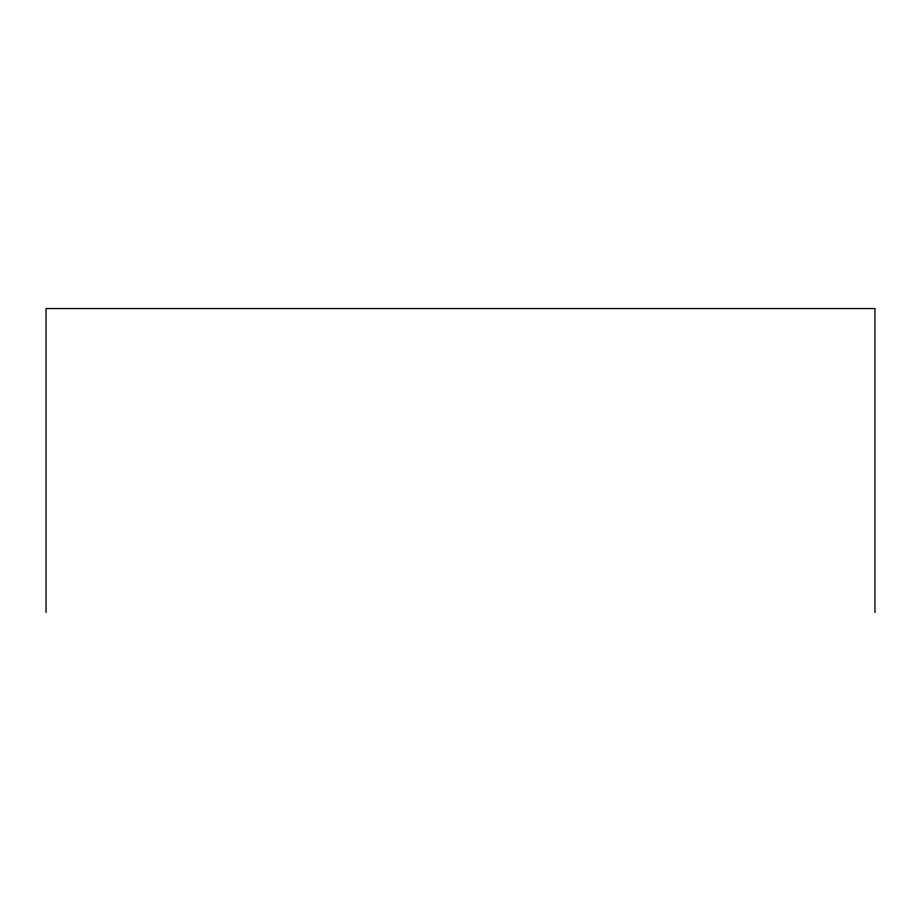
<?xml version="1.0" encoding="UTF-8"?>
<svg xmlns="http://www.w3.org/2000/svg" width="921" height="921" viewBox="0 0 921 921"><rect width="100%" height="100%" fill="white"/><g stroke="black" fill="none" stroke-linecap="round" stroke-linejoin="round"><path stroke-width="1.38" d="M874.95 612.453L874.95 308.547L46.05 308.547L46.05 612.453"/></g></svg>
